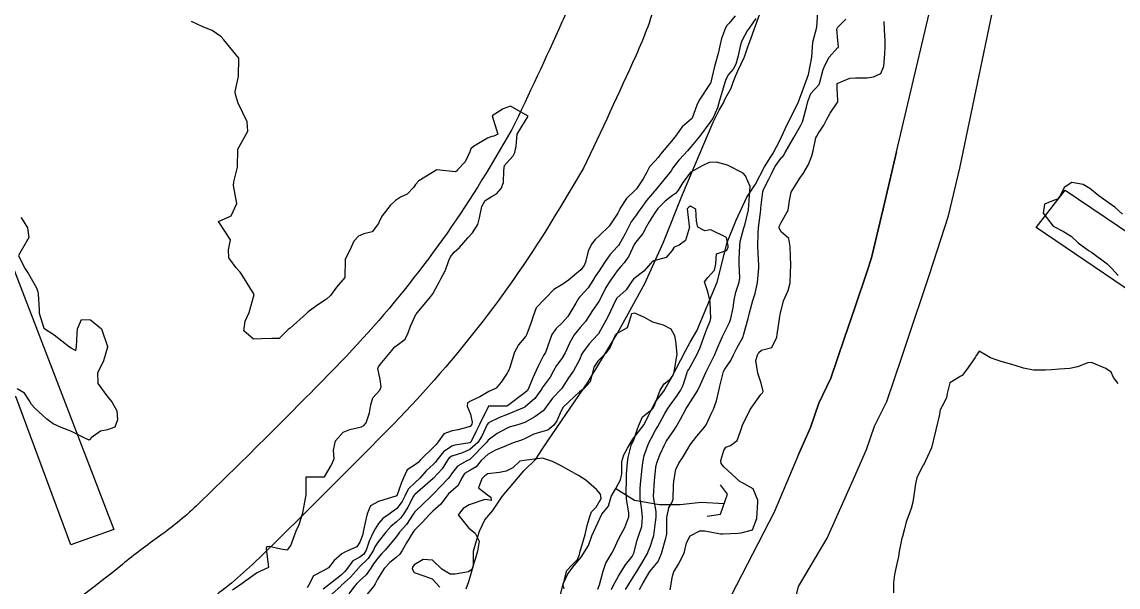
# Model space of a CAD drawing. Header units: metres. Extents: x 307586 to 320046, y 7427249 to 7434250.
# Drawn here: x 312959.3 to 313080.1, y 7432252.3 to 7432314.6 of the extents above; entities that cross this region are included whole.
import ezdxf

# ---------------------------------------------------------------- set-up
doc = ezdxf.new("R2010")
doc.units = ezdxf.units.M
doc.header["$MEASUREMENT"] = 0
for name, color, linetype in [('Curvas de Nivel 1m', 11, 'Continuous'), ('Curvas de Nivel 5m', 15, 'Continuous'), ('Edificações', 30, 'Continuous'), ('Hidrografia', 140, 'Continuous'), ('Pontes_Viadutos_Tubos', 190, 'Continuous'), ('Vias Primárias', 230, 'Continuous')]:
    doc.layers.add(name, color=color, linetype=linetype)

msp = doc.modelspace()

# ---------------------------------------------------------------- linework, layer by layer
at = {"layer": 'Curvas de Nivel 1m', "flags": 128}
for points, elevation in [([(313037.93, 7432315.24), (313037.26, 7432314.42), (313037.01, 7432314.16), (313036.86, 7432313.91), (313036.41, 7432312.75), (313036.23, 7432311.92), (313036.06, 7432311.09), (313035.73, 7432309.92), (313035.62, 7432309.52), (313035.26, 7432307.93), (313035.24, 7432307.87), (313035.18, 7432307.77), (313033.97, 7432305.95), (313033.71, 7432305.4), (313033.18, 7432303.96), (313033.13, 7432303.9), (313032.09, 7432303), (313031.36, 7432301.98), (313031.25, 7432301.84), (313031.11, 7432301.67), (313029.7, 7432300), (313029.44, 7432299.65), (313029.08, 7432299.24), (313028.48, 7432298.6), (313028.19, 7432298.02), (313027.79, 7432297.29), (313027.04, 7432296.17), (313026.98, 7432296.09), (313026.91, 7432296.03), (313025.95, 7432295.12), (313025.27, 7432294.05), (313025.19, 7432293.87), (313025.01, 7432293.48), (313024.03, 7432292.06), (313022.98, 7432291.02), (313022.49, 7432290.58), (313022.1, 7432290.09), (313021.73, 7432289.32), (313021.43, 7432288.1), (313021.29, 7432287.74), (313020.93, 7432287.27), (313019.56, 7432286.12), (313019.2, 7432285.85), (313018.92, 7432285.66), (313017.94, 7432285.1), (313017.04, 7432284.15), (313016.97, 7432284.07), (313016.89, 7432284), (313015.99, 7432283.05), (313015.66, 7432282.16), (313015.47, 7432281.56), (313014.96, 7432280.17), (313014.93, 7432280.09), (313014.85, 7432279.94), (313014.03, 7432278.99), (313013.59, 7432278.19), (313013.09, 7432276.48), (313012.99, 7432276.2), (313012.92, 7432276.08), (313012.8, 7432275.87), (313012.13, 7432274.86), (313011.58, 7432274.21), (313011.03, 7432273.96), (313010.77, 7432273.84), (313009.77, 7432273.25), (313008.76, 7432272.77), (313008.41, 7432272.6), (313008.37, 7432272.25), (313008.74, 7432271.34), (313008.95, 7432270.47), (313008.89, 7432270.25), (313008.84, 7432270.14), (313008.73, 7432270), (313007.38, 7432269.61), (313006.72, 7432269.51), (313005.83, 7432269.17), (313005.18, 7432268.29), (313004.96, 7432268.02), (313004.7, 7432267.77), (313003.26, 7432266.31), (313002.97, 7432266.02), (313002.68, 7432265.79), (313001.78, 7432265.22), (313001.37, 7432264.33), (313001.16, 7432263.82), (313000.63, 7432262.34), (312998.63, 7432261.71), (312997.74, 7432261.26), (312997.38, 7432260.38), (312997.23, 7432259.76), (312996.94, 7432258.39), (312996.87, 7432258.1), (312996.57, 7432257.23), (312996.22, 7432256.74), (312995.44, 7432256.4), (312994.84, 7432256.12), (312994.56, 7432255.95), (312993.74, 7432255.23), (312993.09, 7432254.43), (312992.53, 7432254.1), (312991.43, 7432253.54), (312990.89, 7432252.46), (312990.75, 7432252.22)], 722), ([(312982.51, 7432252.01), (312983.34, 7432252.55), (312984.52, 7432253.39), (312985.18, 7432253.87), (312986.53, 7432254.51), (312986.28, 7432256.51), (312986.32, 7432256.76), (312986.57, 7432256.8), (312987.85, 7432256.5), (312988.56, 7432256.41), (312988.62, 7432256.43), (312988.67, 7432256.49), (312988.96, 7432256.88), (312989.52, 7432258.48), (312989.86, 7432259.2), (312990.28, 7432260.47), (312990.63, 7432262.46), (312990.65, 7432264.46), (312992.65, 7432264.44), (312993.4, 7432265.7), (312993.71, 7432266.42), (312993.64, 7432267.38), (312993.87, 7432268.42), (312994.72, 7432269.35), (312995.46, 7432269.67), (312996.73, 7432269.96), (312997, 7432270.11), (312997.24, 7432270.38), (312997.62, 7432271.5), (312997.75, 7432272.38), (312998, 7432273.14), (312998.77, 7432274.01), (312998.89, 7432274.37), (312998.79, 7432275.18), (312998.54, 7432276.37), (312998.6, 7432276.58), (312998.81, 7432276.81), (313000.1, 7432278.35), (313000.42, 7432278.76), (313000.83, 7432279.07), (313001.56, 7432279.61), (313001.89, 7432280.33), (313002.13, 7432281.06), (313002.73, 7432282.32), (313002.79, 7432282.41), (313002.87, 7432282.51), (313004.38, 7432284.3), (313004.59, 7432284.6), (313004.91, 7432285.16), (313005.3, 7432285.91), (313005.5, 7432286.28), (313005.99, 7432287.22), (313006.38, 7432288.28), (313006.54, 7432288.69), (313006.96, 7432289.2), (313007.53, 7432289.7), (313008.03, 7432290.26), (313008.46, 7432290.77), (313008.98, 7432291.34), (313009.57, 7432292.24), (313009.75, 7432292.99), (313010, 7432294.24), (313010.36, 7432294.9), (313011.03, 7432295.3), (313011.63, 7432295.62), (313012.15, 7432296.21), (313012.38, 7432296.88), (313012.42, 7432298.21), (313012.51, 7432298.76), (313013.08, 7432299.4), (313013.47, 7432299.81), (313013.65, 7432300.19), (313013.79, 7432300.88), (313013.9, 7432302.19), (313015.13, 7432304.17), (313013.15, 7432305.3), (313012.35, 7432305), (313011.13, 7432304.22), (313011.76, 7432302.21), (313011.34, 7432301.99), (313011.11, 7432301.95), (313010.64, 7432301.76), (313009.1, 7432300.83), (313008.78, 7432300.57), (313008.67, 7432300.25), (313008.18, 7432299.15), (313007.32, 7432298.27), (313007.2, 7432298.13), (313007.06, 7432298.04), (313005.06, 7432298.29), (313003.05, 7432297.07), (313002.7, 7432296.67), (313002.49, 7432296.33), (313001.78, 7432295.58), (313001.03, 7432295.27), (313000.47, 7432294.9), (312999.91, 7432294.36), (312999, 7432293.2), (312998.72, 7432292.65), (312998.61, 7432292.37), (312997.91, 7432291.45), (312996.98, 7432291.23), (312996.41, 7432290.97), (312995.91, 7432290.4), (312995.6, 7432289.77), (312994.94, 7432288.41), (312994.92, 7432286.41), (312993.99, 7432285.34), (312993.32, 7432284.43), (312992.89, 7432284.04), (312991.94, 7432283.39), (312990.87, 7432282.63), (312990.68, 7432282.46), (312988.86, 7432280.81), (312988.67, 7432280.68), (312988.47, 7432280.49), (312987.66, 7432279.68), (312986.84, 7432279.68), (312985.72, 7432279.65), (312984.84, 7432279.62), (312983.77, 7432280.55), (312983.91, 7432281.59), (312984.37, 7432282.54), (312984.89, 7432284.53), (312983.65, 7432286.55), (312983.36, 7432286.98), (312982.93, 7432287.48), (312982.1, 7432288.57), (312982.08, 7432289.44), (312982.31, 7432290.57), (312980.99, 7432292.58), (312982.36, 7432293.21), (312983.01, 7432294.56), (312982.61, 7432296.56), (312982.66, 7432296.95), (312983.06, 7432298.56), (312983.09, 7432300.56), (312984.2, 7432302.54), (312984.12, 7432303.55), (312983.64, 7432304.55), (312983.15, 7432305.61), (312982.84, 7432306.56), (312982.83, 7432306.9), (312983.18, 7432308.56), (312983.21, 7432310.56), (312981.58, 7432312.58), (312981.24, 7432312.98), (312980.28, 7432313.64), (312979.25, 7432314.04), (312978.01, 7432314.62)], 722), ([(313040.21, 7432314.93), (313039.48, 7432313.89), (313039.25, 7432313.59), (313038.67, 7432312.47), (313038.48, 7432311.9), (313038.27, 7432310.85), (313038, 7432309.9), (313037.73, 7432309.38), (313037.2, 7432308.77), (313036.89, 7432308.21), (313036.81, 7432307.91), (313036.44, 7432306.64), (313036.21, 7432305.92), (313035.99, 7432305.09), (313035.47, 7432303.93), (313035.33, 7432303.73), (313035.13, 7432303.48), (313034, 7432301.95), (313033.1, 7432300.83), (313032.69, 7432300.37), (313032.3, 7432299.97), (313031.71, 7432299.35), (313031.07, 7432298.49), (313030.87, 7432298.18), (313030.72, 7432297.99), (313029.42, 7432296.38), (313029.11, 7432296.01), (313029.08, 7432295.97), (313029.04, 7432295.94), (313028.15, 7432294.89), (313027.53, 7432294.02), (313027.32, 7432293.71), (313027.01, 7432293.29), (313026.47, 7432292.56), (313026.21, 7432292.04), (313025.81, 7432291.22), (313025.15, 7432290.05), (313025.08, 7432289.94), (313024.97, 7432289.81), (313024.12, 7432288.9), (313023.54, 7432288.07), (313022.93, 7432287.15), (313022.49, 7432286.52), (313022.25, 7432286.09), (313021.73, 7432285.27), (313020.9, 7432284.35), (313020.76, 7432284.23), (313020.66, 7432284.1), (313020.38, 7432283.6), (313019.48, 7432282.12), (313018.87, 7432281.43), (313018.19, 7432280.8), (313017.74, 7432280.14), (313017.49, 7432279.5), (313017.01, 7432278.15), (313016.95, 7432278.02), (313016.82, 7432277.8), (313016.25, 7432276.71), (313016, 7432276.16), (313015.62, 7432275.34), (313015.14, 7432274.17), (313015, 7432273.94), (313014.77, 7432273.73), (313012.83, 7432272.28), (313012.75, 7432272.23), (313012.73, 7432272.22), (313010.75, 7432272.22), (313009.75, 7432270.23), (313009.42, 7432269.54), (313008.79, 7432268.25), (313008.7, 7432268.18), (313007.03, 7432267.94), (313006.7, 7432267.84), (313005.77, 7432267.2), (313005.03, 7432266.29), (313004.89, 7432266.08), (313004.68, 7432265.86), (313003.87, 7432265.1), (313003.16, 7432264.31), (313002.65, 7432263.83), (313001.9, 7432263.07), (313001.53, 7432262.33), (313001.23, 7432261.73), (313000.62, 7432260.97), (312999.78, 7432260.35), (312999.1, 7432259.87), (312998.6, 7432259.32), (312998.23, 7432258.73), (312998.05, 7432258.38), (312997.59, 7432257.36), (312997.24, 7432256.38), (312997, 7432255.94), (312996.55, 7432255.61), (312995.77, 7432255.18), (312995.2, 7432254.4), (312994.92, 7432254.01), (312994.53, 7432253.65), (312993, 7432252.43), (312992.51, 7432252.06)], 721), ([(313027.4, 7432252.02), (313027.78, 7432252.76), (313028.53, 7432254.01), (313029.43, 7432255.12), (313029.83, 7432255.99), (313030.3, 7432257.7), (313030.37, 7432257.98), (313030.39, 7432258.18), (313030.39, 7432259.98), (313030.62, 7432261.02), (313030.97, 7432261.64), (313031.08, 7432261.98), (313031.13, 7432263.49), (313031.17, 7432263.97), (313031.4, 7432265.24), (313031.72, 7432265.97), (313032.11, 7432266.55), (313032.7, 7432267.54), (313032.96, 7432267.96), (313033.72, 7432268.94), (313034.57, 7432269.93), (313034.74, 7432270.19), (313035.3, 7432271.37), (313035.55, 7432271.92), (313035.87, 7432272.81), (313036.14, 7432273.92), (313036.26, 7432274.43), (313036.6, 7432275.91), (313036.65, 7432276.06), (313036.81, 7432276.31), (313037.46, 7432277.26), (313037.76, 7432277.9), (313038.1, 7432278.63), (313038.81, 7432279.89), (313038.82, 7432279.92), (313038.85, 7432280.05), (313039.35, 7432281.88), (313039.51, 7432282.51), (313039.87, 7432283.88), (313040.12, 7432284.66), (313040.4, 7432285.87), (313040.54, 7432287.47), (313040.53, 7432287.87), (313040.5, 7432288.32), (313040.43, 7432289.87), (313040.46, 7432291.34), (313040.51, 7432291.87), (313040.72, 7432293.57), (313040.76, 7432293.86), (313040.78, 7432294.1), (313040.98, 7432295.86), (313041.05, 7432296.1), (313041.66, 7432297.25), (313041.94, 7432297.85), (313042.31, 7432298.61), (313043.09, 7432299.66), (313043.18, 7432299.75), (313043.25, 7432299.84), (313043.45, 7432300.19), (313044.41, 7432301.82), (313045.13, 7432303.12), (313045.36, 7432303.58), (313045.43, 7432303.81), (313045.78, 7432305.18), (313045.96, 7432305.8), (313046.27, 7432306.7), (313047.18, 7432307.68), (313047.22, 7432307.75), (313047.23, 7432307.79), (313047.65, 7432309.34), (313047.82, 7432309.78), (313048.3, 7432310.7), (313049.23, 7432311.7), (313049.31, 7432311.77), (313049.34, 7432311.87), (313049.24, 7432312.52), (313049.15, 7432313.77), (313049.16, 7432313.86), (313049.26, 7432313.98), (313050.15, 7432314.88)], 721), ([(313030.76, 7432251.98), (313031.01, 7432253.49), (313031.19, 7432253.97), (313031.7, 7432254.81), (313032.27, 7432255.96), (313032.33, 7432256.19), (313032.58, 7432257.18), (313032.98, 7432257.95), (313034.02, 7432258.51), (313034.59, 7432258.49), (313036.32, 7432258.18), (313036.59, 7432258.15), (313038.25, 7432258.23), (313038.59, 7432258.26), (313039.84, 7432258.62), (313040.33, 7432259.86), (313040.45, 7432261.68), (313040.45, 7432261.86), (313039.91, 7432263.14), (313038.65, 7432263.82), (313038.5, 7432263.89), (313036.68, 7432265.56), (313036.39, 7432265.91), (313036.35, 7432266.25), (313036.7, 7432267.35), (313036.91, 7432267.7), (313037.42, 7432267.9), (313038.15, 7432268.46), (313038.65, 7432269.89), (313038.67, 7432269.96), (313038.74, 7432270.14), (313039.59, 7432271.88), (313040.77, 7432273.52), (313040.94, 7432273.69), (313041.03, 7432273.86), (313040.79, 7432274.76), (313040.45, 7432275.87), (313040.21, 7432277.27), (313040.38, 7432277.87), (313040.53, 7432278.16), (313040.83, 7432278.42), (313041.97, 7432278.71), (313042.53, 7432279.84), (313042.56, 7432280.13), (313042.82, 7432281.84), (313042.83, 7432281.89), (313042.88, 7432282.35), (313043.25, 7432283.83), (313043.77, 7432284.97), (313044, 7432285.82), (313044.02, 7432286.91), (313044.08, 7432287.82), (313044.05, 7432288.73), (313043.99, 7432289.82), (313043.86, 7432290.71), (313042.99, 7432291.44), (313042.79, 7432291.84), (313042.8, 7432292.04), (313043, 7432292.48), (313043.76, 7432293.83), (313043.94, 7432294.91), (313044.12, 7432295.82), (313045.06, 7432297.34), (313045.26, 7432297.61), (313045.39, 7432297.81), (313046.01, 7432298.87), (313046.4, 7432299.8), (313046.54, 7432300.36), (313046.84, 7432301.79), (313046.92, 7432301.99), (313047.12, 7432302.33), (313047.7, 7432303.21), (313047.99, 7432303.78), (313048.4, 7432304.53), (313049.16, 7432305.64), (313049.22, 7432305.71), (313049.25, 7432305.77), (313049.26, 7432305.86), (313049.18, 7432307.28), (313049.16, 7432307.77), (313049.18, 7432307.8), (313050.57, 7432308.38), (313051.19, 7432308.42), (313052.5, 7432308.42), (313053.19, 7432308.51), (313054.01, 7432308.9), (313054.31, 7432309.71), (313054.38, 7432310.55), (313054.46, 7432311.71), (313054.46, 7432312.49), (313054.41, 7432313.71), (313054.36, 7432314.62)], 722), ([(313080.63, 7432293.39), (313079.8, 7432294.16), (313079.04, 7432294.69), (313078.04, 7432295.42), (313077.05, 7432296.21), (313076.28, 7432296.67), (313075.06, 7432296.88), (313074.19, 7432296.33), (313073.8, 7432295.47), (313073.48, 7432295.04), (313073.04, 7432294.89), (313072.02, 7432294.5), (313071.9, 7432293.49), (313073, 7432292.08), (313074.14, 7432291.47), (313074.99, 7432290.98), (313075.75, 7432290.22), (313076.84, 7432289.43), (313076.97, 7432289.35), (313077.2, 7432289.2), (313078.95, 7432287.91), (313079.46, 7432287.4), (313080.16, 7432286.62)], 722), ([(313024.29, 7432252.05), (313024.52, 7432252.51), (313025.08, 7432253.49), (313025.4, 7432254.04), (313025.83, 7432254.75), (313026.56, 7432255.68), (313026.7, 7432255.89), (313026.76, 7432256.03), (313027.13, 7432257.47), (313027.32, 7432258.02), (313027.63, 7432258.98), (313027.73, 7432260.02), (313027.6, 7432261.05), (313027.46, 7432262.02), (313027.47, 7432263.2), (313027.55, 7432264.02), (313027.66, 7432265.03), (313027.75, 7432266.02), (313027.9, 7432266.81), (313028.34, 7432268.01), (313028.45, 7432268.27), (313028.71, 7432268.76), (313029.15, 7432269.58), (313029.39, 7432270), (313030.18, 7432271.42), (313030.51, 7432271.98), (313030.76, 7432272.34), (313031.46, 7432273.28), (313031.92, 7432273.97), (313032.2, 7432274.55), (313032.64, 7432275.96), (313032.69, 7432276.08), (313032.81, 7432276.28), (313033.76, 7432277.95), (313034.07, 7432278.7), (313034.52, 7432279.94), (313034.86, 7432280.81), (313035.19, 7432281.61), (313035.25, 7432281.93), (313035.16, 7432283.66), (313035.14, 7432283.93), (313034.91, 7432284.84), (313034.56, 7432285.94), (313034.93, 7432286.4), (313035.65, 7432287.21), (313035.81, 7432287.92), (313035.87, 7432289.01), (313036.96, 7432289.38), (313037.15, 7432289.73), (313037.16, 7432289.91), (313036.98, 7432290.83), (313035.25, 7432291.67), (313034.99, 7432291.63), (313034.6, 7432291.54), (313033.83, 7432291.95), (313033.66, 7432292.61), (313033.61, 7432293.95), (313033.02, 7432294.27), (313032.81, 7432294.17), (313032.65, 7432293.96), (313032.88, 7432292.07), (313032.89, 7432291.96), (313032.45, 7432290.49), (313031.76, 7432289.97), (313031.21, 7432289.74), (313030.96, 7432289.36), (313030.33, 7432288.61), (313028.95, 7432288.26), (313028.8, 7432288.15), (313028.69, 7432288.01), (313027.87, 7432287.09), (313026.93, 7432286.41), (313026.72, 7432286.23), (313026.58, 7432286.03), (313025.91, 7432285.04), (313024.89, 7432284.13), (313024.86, 7432284.09), (313024.84, 7432284.05), (313024.79, 7432283.95), (313023.91, 7432282.06), (313022.85, 7432280.19), (313022.81, 7432280.13), (313022.77, 7432280.08), (313021.84, 7432279.09), (313021.09, 7432278.1), (313021.01, 7432277.91), (313020.82, 7432277.41), (313020.12, 7432276.11), (313019.56, 7432275.35), (313018.77, 7432274.13), (313017.79, 7432273.11), (313017.09, 7432272.15), (313016.96, 7432271.94), (313016.75, 7432271.73), (313015.86, 7432271.04), (313014.74, 7432270.44), (313013.99, 7432270.18), (313013.01, 7432269.91), (313012.73, 7432269.79), (313011.71, 7432269.21), (313010.71, 7432268.5), (313010.59, 7432268.33), (313010.52, 7432268.22), (313008.68, 7432266.37), (313008.61, 7432266.33), (313008.41, 7432266.25), (313007.32, 7432265.61), (313006.66, 7432264.79), (313006.46, 7432264.47), (313006.31, 7432264.27), (313005.5, 7432263.42), (313004.64, 7432262.52), (313004.4, 7432262.29), (313002.62, 7432260.58), (313002.51, 7432260.43), (313002.45, 7432260.32), (313001.71, 7432259.21), (313000.94, 7432258.34), (313000.78, 7432258.14), (313000.58, 7432257.87), (312999.35, 7432256.36), (312998.96, 7432255.96), (312998.55, 7432255.5), (312998.07, 7432254.85), (312997.75, 7432254.38), (312997.25, 7432253.66), (312996.52, 7432252.97), (312996.21, 7432252.7), (312995.97, 7432252.4), (312995.34, 7432251.56)], 719), ([(312959.18, 7432293.03), (312959.32, 7432292.85), (312959.91, 7432291.9), (312960.08, 7432290.83), (312958.94, 7432288.85), (312959.58, 7432287.49), (312960.03, 7432286.83), (312960.9, 7432285.27), (312961.05, 7432284.82), (312961.09, 7432284.62), (312961.21, 7432282.82), (312961.22, 7432282.47), (312961.73, 7432280.81), (312962.84, 7432280.11), (312964.56, 7432278.77), (312964.72, 7432278.67), (312964.82, 7432278.6), (312965.24, 7432278.35), (312965.32, 7432278.77), (312965.38, 7432280.23), (312965.42, 7432280.76), (312965.86, 7432281.77), (312966.86, 7432281.75), (312968.06, 7432280.74), (312968.73, 7432278.82), (312968.73, 7432278.73), (312968.31, 7432277.23), (312968.06, 7432276.74), (312967.62, 7432275.91), (312967.66, 7432274.74), (312968.76, 7432273.24), (312969.01, 7432272.98), (312969.22, 7432272.72), (312969.75, 7432271.73), (312969.83, 7432270.71), (312969.53, 7432269.91), (312968.72, 7432269.61), (312967.97, 7432269.49), (312966.95, 7432268.75), (312966.85, 7432268.6), (312966.7, 7432268.49), (312966.17, 7432268.76), (312964.71, 7432269.48), (312963.64, 7432269.87), (312962.73, 7432270.3), (312962.06, 7432270.81), (312960.74, 7432272.02), (312960.35, 7432272.43), (312960.13, 7432272.83), (312959.59, 7432273.66), (312958.77, 7432274.16)], 722), ([(313022.8, 7432252.08), (313022.98, 7432252.54), (313023.38, 7432254.07), (313023.68, 7432254.93), (313024.34, 7432256.05), (313024.57, 7432256.44), (313025.07, 7432257.56), (313025.32, 7432258.04), (313025.78, 7432258.85), (313026.22, 7432260.03), (313026.22, 7432260.43), (313025.96, 7432262.04), (313025.93, 7432262.75), (313025.95, 7432264.04), (313025.96, 7432264.74), (313026.08, 7432266.04), (313026.15, 7432266.57), (313026.51, 7432268.03), (313026.58, 7432268.16), (313026.71, 7432268.43), (313027.14, 7432269.61), (313027.26, 7432270.02), (313027.72, 7432271.04), (313028.75, 7432271.87), (313028.89, 7432272.01), (313029.04, 7432272.29), (313029.68, 7432274), (313030.09, 7432274.68), (313030.79, 7432275.25), (313031.11, 7432275.66), (313031.2, 7432275.98), (313031.44, 7432277.35), (313031.54, 7432277.97), (313031.41, 7432279.41), (313031.29, 7432279.98), (313030.86, 7432280.72), (313030.04, 7432281.16), (313028.87, 7432281.49), (313027.94, 7432282.02), (313026.88, 7432282.49), (313026.52, 7432282.39), (313026.38, 7432282.03), (313026.02, 7432280.88), (313024.85, 7432280.21), (313024.72, 7432280.05), (313024.17, 7432278.73), (313023.67, 7432278.07), (313022.81, 7432277.19), (313022.36, 7432276.53), (313022.24, 7432276.09), (313021.95, 7432274.92), (313021.2, 7432274.1), (313020.93, 7432273.93), (313020.77, 7432273.82), (313018.97, 7432272.13), (313018.75, 7432271.73), (313018.26, 7432270.61), (313017.96, 7432270.14), (313017.29, 7432269.57), (313016.72, 7432269.45), (313015.75, 7432269.13), (313014.71, 7432268.62), (313014.39, 7432268.49), (313013.45, 7432268.19), (313012.7, 7432267.88), (313011.53, 7432267.37), (313010.69, 7432266.96), (313009.93, 7432266.23), (313009.37, 7432265.54), (313008.67, 7432265.13), (313008.11, 7432264.81), (313007.76, 7432264.26), (313007.4, 7432263.5), (313006.64, 7432262.83), (313006.33, 7432262.58), (313006.1, 7432262.28), (313005.47, 7432261.44), (313004.62, 7432260.67), (313004.23, 7432260.3), (313003.46, 7432259.44), (313002.59, 7432258.56), (313002.47, 7432258.43), (313002.4, 7432258.32), (313001.71, 7432257.19), (313001.23, 7432256.33), (313000.96, 7432255.93), (313000.55, 7432255.55), (312999.88, 7432255.01), (312999.23, 7432254.36), (312998.52, 7432253.18), (312998.24, 7432252.65), (312998.05, 7432252.37), (312997.36, 7432251.53)], 718), ([(313080.15, 7432274.74), (313079.64, 7432275.4), (313079.39, 7432275.98), (313078.81, 7432276.37), (313077.22, 7432277.03), (313076.82, 7432277.02), (313075.68, 7432276.58), (313074.81, 7432276.38), (313073.64, 7432276.3), (313072.81, 7432276.25), (313072.1, 7432276.2), (313070.81, 7432276.21), (313069.73, 7432276.43), (313068.81, 7432276.73), (313067.16, 7432277.2), (313066.82, 7432277.29), (313066.1, 7432277.56), (313064.83, 7432278.28), (313064.54, 7432277.86), (313064.4, 7432277.58), (313063.45, 7432276.23), (313062.94, 7432275.6), (313062.8, 7432275.52), (313061.6, 7432274.81), (313061.29, 7432273.61), (313061.23, 7432273.16), (313060.76, 7432272.23), (313060.54, 7432271.84), (313060.5, 7432271.62), (313060.46, 7432271.33), (313060.04, 7432269.63), (313059.8, 7432268.55), (313059.57, 7432267.64), (313058.68, 7432265.75), (313058.64, 7432265.69), (313058.61, 7432265.65), (313057.96, 7432264.37), (313057.81, 7432263.66), (313057.68, 7432262.63), (313057.53, 7432261.66), (313057.35, 7432260.94), (313056.84, 7432259.67), (313056.78, 7432259.5), (313056.6, 7432258.7), (313056.38, 7432257.88), (313056.32, 7432257.67), (313056.03, 7432256.22), (313055.94, 7432255.68), (313055.69, 7432254.54), (313055.5, 7432253.68), (313055.4, 7432252.81), (313055.38, 7432251.68)], 722), ([(313019.07, 7432252.12), (313018.96, 7432252.56), (313019.39, 7432254.12), (313019.92, 7432254.73), (313020.55, 7432255.35), (313020.76, 7432255.9), (313020.8, 7432256.1), (313021.2, 7432257.47), (313021.39, 7432258.09), (313021.6, 7432259.09), (313021.91, 7432260.09), (313022.11, 7432260.59), (313022.62, 7432261.09), (313023.15, 7432262.07), (313023.08, 7432262.52), (313022.64, 7432263.05), (313021.48, 7432264.09), (313020.66, 7432264.6), (313019.59, 7432265.19), (313018.68, 7432265.68), (313017.78, 7432266.14), (313016.69, 7432266.49), (313016.39, 7432266.45), (313014.68, 7432266.24), (313014.19, 7432266.18), (313013.41, 7432265.45), (313012.67, 7432265.07), (313011.95, 7432264.92), (313010.66, 7432264.79), (313010.32, 7432264.56), (313010, 7432264.23), (313009.64, 7432263.23), (313010.64, 7432262.45), (313011, 7432262.22), (313011.02, 7432261.83), (313010.63, 7432261.91), (313010.34, 7432261.94), (313008.62, 7432261.37), (313007.93, 7432260.94), (313007.41, 7432260.26), (313008.59, 7432258.8), (313009.27, 7432258.24), (313009.71, 7432257.37), (313009.54, 7432256.24), (313009.31, 7432255.48), (313008.89, 7432254.24), (313008.53, 7432253.99), (313007.07, 7432253.72), (313006.53, 7432253.72), (313005.61, 7432254.28), (313004.55, 7432255.28), (313003.53, 7432255.32), (313002.54, 7432254.74), (313002.37, 7432254.48), (313002.32, 7432254.32), (313002.53, 7432253.91), (313003.73, 7432253.51), (313004.52, 7432253.19), (313005.37, 7432252.28)], 717)]:
    msp.add_lwpolyline(points, dxfattribs=dict(at, elevation=elevation))
at = {"layer": 'Curvas de Nivel 5m', "elevation": 720, "flags": 128}
msp.add_lwpolyline([(313025.85, 7432252.04), (313026.1, 7432252.45), (313026.52, 7432253.09), (313026.89, 7432253.67), (313027.1, 7432254.02), (313027.63, 7432254.93), (313028.27, 7432256.01), (313028.36, 7432256.21), (313028.57, 7432256.73), (313028.96, 7432258), (313029.16, 7432259.45), (313029.21, 7432260), (313029.22, 7432260.61), (313028.96, 7432262.01), (313028.93, 7432262.3), (313029.05, 7432264), (313029.17, 7432265.5), (313029.28, 7432266), (313029.65, 7432266.96), (313030.15, 7432267.99), (313030.34, 7432268.35), (313030.72, 7432268.94), (313031.16, 7432269.54), (313031.43, 7432269.97), (313031.9, 7432270.81), (313032.54, 7432271.96), (313032.62, 7432272.09), (313032.76, 7432272.3), (313033.78, 7432273.94), (313034.11, 7432274.61), (313034.69, 7432275.93), (313034.81, 7432276.17), (313035.4, 7432277.34), (313035.68, 7432277.92), (313036.02, 7432278.73), (313036.53, 7432279.91), (313036.63, 7432280.14), (313036.86, 7432280.57), (313037.31, 7432281.46), (313037.45, 7432281.9), (313037.7, 7432283.08), (313037.83, 7432283.9), (313038, 7432284.8), (313038.38, 7432285.9), (313038.44, 7432286.38), (313038.36, 7432287.9), (313038.38, 7432288.46), (313038.45, 7432289.9), (313038.49, 7432290.38), (313038.88, 7432291.89), (313038.91, 7432291.98), (313039, 7432292.18), (313039.41, 7432293.88), (313039.51, 7432295.41), (313039.56, 7432295.88), (313039.58, 7432296.42), (313039.06, 7432297.63), (313038.8, 7432297.89), (313037.08, 7432298.79), (313035.87, 7432299.13), (313035.08, 7432299.08), (313034.3, 7432298.72), (313033.06, 7432298.03), (313033.02, 7432298), (313032.99, 7432297.96), (313032.16, 7432296.86), (313031.6, 7432295.97), (313031.36, 7432295.66), (313031.03, 7432295.43), (313030.2, 7432294.82), (313029.42, 7432294), (313029.01, 7432293.42), (313028.46, 7432292.55), (313028.17, 7432292.02), (313027.77, 7432291.24), (313026.98, 7432290.31), (313026.86, 7432290.15), (313026.8, 7432290.03), (313026.22, 7432288.77), (313025.7, 7432288.04), (313025.34, 7432287.64), (313024.93, 7432287.16), (313024.15, 7432286.06), (313023.69, 7432285.29), (313023.08, 7432284.08), (313022.89, 7432283.77), (313022.19, 7432282.78), (313021.77, 7432282.09), (313021.42, 7432281.55), (313020.86, 7432280.91), (313020.19, 7432280.11), (313019.7, 7432279.26), (313019.2, 7432278.12), (313018.82, 7432277.5), (313018.23, 7432276.71), (313017.92, 7432276.14), (313017.53, 7432275.41), (313016.78, 7432274.41), (313016.67, 7432274.26), (313016.62, 7432274.15), (313015.85, 7432273.07), (313014.8, 7432272.17), (313014.78, 7432272.15), (313014.75, 7432272.14), (313014.68, 7432272.1), (313012.74, 7432271.26), (313011.96, 7432270.99), (313010.73, 7432270.41), (313010.6, 7432270.22), (313010.01, 7432268.94), (313009.57, 7432268.24), (313008.69, 7432267.45), (313007.86, 7432267.09), (313006.69, 7432266.71), (313006.42, 7432266.54), (313006.22, 7432266.27), (313005.62, 7432265.33), (313004.69, 7432264.29), (313004.67, 7432264.27), (313004.65, 7432264.25), (313004.34, 7432263.99), (313002.63, 7432262.51), (313002.54, 7432262.41), (313002.49, 7432262.32), (313001.85, 7432261.1), (313001.38, 7432260.33), (313001.05, 7432259.89), (313000.6, 7432259.47), (312999.97, 7432258.97), (312999.41, 7432258.36), (312998.57, 7432257.29), (312998.22, 7432256.72), (312998.06, 7432256.37), (312997.49, 7432255.44), (312996.53, 7432254.52), (312996.46, 7432254.46), (312996.4, 7432254.39), (312995.54, 7432253.39), (312994.51, 7432252.46), (312994.46, 7432252.41), (312992.5, 7432250.67)], dxfattribs=at)
at = {"layer": 'Edificações', "elevation": 730.49}
msp.add_lwpolyline([(312927.78, 7432365.93), (312940.31, 7432334.39), (312969.43, 7432258.63), (312964.7, 7432256.97), (312958.65, 7432273.3), (312940.31, 7432266.09), (312936, 7432276.7), (312931.69, 7432275.29), (312932.35, 7432271.81), (312929.45, 7432270.57), (312931.69, 7432264.27), (312911.53, 7432256.72), (312889.86, 7432314.12), (312912.84, 7432322.5), (312917.16, 7432311.39), (312923.54, 7432313.38), (312914.5, 7432335.86), (312907.7, 7432333.21), (312901.96, 7432348.45), (312906.97, 7432351.97), (312910.68, 7432354.58), (312915.55, 7432357.73)], close=True, dxfattribs=at)
at = {"layer": 'Edificações'}
msp.add_lwpolyline([(313074.31, 7432296.04), (313089.01, 7432286.11), (313086.08, 7432281.78), (313071.1, 7432291.91), (313074.31, 7432296.04)], close=True, dxfattribs=at)
at = {"layer": 'Hidrografia'}
for points, elevation in [([(313008.27, 7432252.1), (313008.57, 7432252.91), (313009.08, 7432254.68), (313009.09, 7432256.25), (313009.39, 7432257.28), (313009.76, 7432258.46), (313010.34, 7432259.71), (313011.23, 7432260.74), (313012.26, 7432262.29), (313013.07, 7432263.25), (313014.62, 7432265.09), (313015.95, 7432266.41), (313016.68, 7432267.52), (313017.27, 7432268.4), (313021.71, 7432274.9), (313024.95, 7432280.28), (313027.98, 7432285.75), (313030.05, 7432290.31), (313032.11, 7432295.54), (313035.51, 7432303.52), (313036.17, 7432304.85), (313036.61, 7432305.58), (313036.83, 7432306.1), (313037.5, 7432307.28), (313037.72, 7432307.94), (313038.01, 7432308.68), (313038.23, 7432309.19), (313038.97, 7432310.74), (313039.34, 7432311.84), (313039.56, 7432312.43), (313040.67, 7432315.47)], 246.45), ([(313018.64, 7432251.29), (313018.96, 7432252.64), (313019.5, 7432253.77), (313020.18, 7432254.68), (313020.95, 7432255.58), (313021.76, 7432256.89), (313022.12, 7432257.93), (313023.25, 7432260.34), (313023.98, 7432261.21), (313024.27, 7432262.29), (313024.77, 7432263.16), (313025.28, 7432264.11), (313025.43, 7432264.76), (313025.43, 7432265.19), (313025.43, 7432266.14), (313025.65, 7432266.86), (313026.08, 7432267.59), (313026.66, 7432268.6), (313027.89, 7432270.2), (313028.4, 7432271.28), (313029.13, 7432272.66), (313030.07, 7432273.89), (313030.94, 7432275.42), (313032.47, 7432278.34), (313032.98, 7432279.28), (313033.7, 7432280.52), (313035.95, 7432285.88), (313037.05, 7432290.25), (313038.06, 7432292.71), (313039.22, 7432295.25), (313040.16, 7432296.7), (313041.18, 7432298.59), (313042.12, 7432300.11), (313042.85, 7432301.49), (313043.43, 7432302.79), (313044.9, 7432305.75), (313046.02, 7432308.77), (313046.39, 7432310.69), (313046.48, 7432312.34), (313046.94, 7432313.98), (313047.03, 7432315.63)], 128.58), ([(313024.77, 7432263.16), (313026.83, 7432261.87), (313029.58, 7432261.41), (313031.88, 7432261.41), (313034.18, 7432261.64), (313036.72, 7432261.5)], 128.58)]:
    msp.add_lwpolyline(points, dxfattribs=dict(at, elevation=elevation))
at = {"layer": 'Pontes_Viadutos_Tubos'}
msp.add_lwpolyline([(313034.86, 7432260.11), (313036.31, 7432260.33), (313037.08, 7432262.55), (313036.31, 7432263.55)], dxfattribs=at)
at = {"layer": 'Vias Primárias', "elevation": 723.6}
for points in [[(313045.17, 7432448.02, 0.021329), (313043.91, 7432444.83, -0.00208), (313040.52, 7432435.54, 0.026047), (313036.19, 7432421.67, 0.018369), (313034.16, 7432412.3, 0.014265), (313032.51, 7432401.22, -0.010021), (313030.66, 7432388.11, 0.016235), (313029.07, 7432375.64), (313026.71, 7432352.75, -0.017557), (313024.2, 7432334.69, -0.026561), (313020.77, 7432319.78, -0.036493), (313018.84, 7432314.53, -0.005135), (313013.33, 7432302.7), (313010.92, 7432298.65, -0.058968), (312993.9, 7432276.53, -0.007076), (312978.82, 7432261.51, -0.038867), (312974.47, 7432257.91, 0.018564), (312970.38, 7432254.8, -0.050134), (312950.27, 7432241.4, -0.055442), (312932.35, 7432234.31, 0.003098), (312922.84, 7432231.65, -0.0501), (312907.63, 7432228.91, -0.039261), (312881.4, 7432228.92, -0.039051), (312838.9, 7432235.65, -0.067533)], [(313045.17, 7432448.02, 0.021329), (313043.91, 7432444.83, -0.00208), (313040.52, 7432435.54, 0.026047), (313036.19, 7432421.67, 0.018369), (313034.16, 7432412.3, 0.014265), (313032.51, 7432401.22, -0.010021), (313030.66, 7432388.11, 0.016235), (313029.07, 7432375.64), (313026.71, 7432352.75, -0.017557), (313024.2, 7432334.69, -0.026561), (313020.77, 7432319.78, -0.036493), (313018.84, 7432314.53, -0.005135), (313013.33, 7432302.7), (313010.92, 7432298.65, -0.058968), (312993.9, 7432276.53, -0.007076), (312978.82, 7432261.51, -0.038867), (312974.47, 7432257.91, 0.018564), (312970.38, 7432254.8, -0.050134), (312950.27, 7432241.4, -0.055442), (312932.35, 7432234.31, 0.003098), (312922.84, 7432231.65, -0.0501), (312907.63, 7432228.91, -0.039261), (312881.4, 7432228.92, -0.039051), (312838.9, 7432235.65, -0.067533)], [(313029.36, 7432317.32, -0.036493), (313026.98, 7432310.85, -0.005296), (313021.22, 7432298.47), (313018.59, 7432294.07, -0.058968), (313000.29, 7432270.29, -0.007076), (312985.03, 7432255.09, -0.038867), (312979.61, 7432250.61, 0.018564), (312976.05, 7432247.9, -0.050134), (312954.45, 7432233.51, -0.055442), (312934.7, 7432225.69, 0.003098), (312925.29, 7432223.07, -0.0501), (312908.32, 7432220.01, -0.039261), (312880.69, 7432220.02, -0.039051), (312836.82, 7432226.96, -0.067533)], [(313029.36, 7432317.32, -0.036493), (313026.98, 7432310.85, -0.005296), (313021.22, 7432298.47), (313018.59, 7432294.07, -0.058968), (313000.29, 7432270.29, -0.007076), (312985.03, 7432255.09, -0.038867), (312979.61, 7432250.61, 0.018564), (312976.05, 7432247.9, -0.050134), (312954.45, 7432233.51, -0.055442), (312934.7, 7432225.69, 0.003098), (312925.29, 7432223.07, -0.0501), (312908.32, 7432220.01, -0.039261), (312880.69, 7432220.02, -0.039051), (312836.82, 7432226.96, -0.067533)]]:
    msp.add_lwpolyline(points, format="xyb", dxfattribs=at)
at = {"layer": 'Vias Primárias'}
for points in [[(313055.72, 7432300.26), (313060.74, 7432321.6), (313070, 7432360.89), (313073.74, 7432376.79), (313076.13, 7432383.05), (313079.55, 7432391.98), (313083.4, 7432400.02)], [(313055.72, 7432300.26), (313060.74, 7432321.6), (313070, 7432360.89), (313073.74, 7432376.79), (313076.13, 7432383.05), (313079.55, 7432391.98), (313083.4, 7432400.02)], [(313044.56, 7432250.82), (313044.9, 7432252.38), (313048.07, 7432257.69), (313050.97, 7432264.19), (313052.43, 7432267.45), (313053.3, 7432270.02), (313054.65, 7432272.76), (313056.3, 7432277.65), (313057.41, 7432280.95), (313058.77, 7432284.98), (313059.36, 7432286.73), (313061.46, 7432293.22), (313062.71, 7432298.44), (313067.16, 7432319.79)], [(313044.56, 7432250.82), (313044.9, 7432252.38), (313048.07, 7432257.69), (313050.97, 7432264.19), (313052.43, 7432267.45), (313053.3, 7432270.02), (313054.65, 7432272.76), (313056.3, 7432277.65), (313057.41, 7432280.95), (313058.77, 7432284.98), (313059.36, 7432286.73), (313061.46, 7432293.22), (313062.71, 7432298.44), (313067.16, 7432319.79)]]:
    msp.add_lwpolyline(points, dxfattribs=at)
msp.add_lwpolyline([(313044.9, 7432266.9), (313046.23, 7432269.88), (313047.14, 7432272.56), (313048.49, 7432275.31), (313050, 7432279.77), (313051.11, 7432283.07), (313052.47, 7432287.1), (313052.96, 7432288.56), (313054.42, 7432294.75), (313055.72, 7432300.26), (313054.42, 7432294.75), (313052.96, 7432288.56), (313052.47, 7432287.1), (313051.11, 7432283.07), (313050, 7432279.77), (313048.49, 7432275.31), (313047.14, 7432272.56), (313046.23, 7432269.88), (313044.9, 7432266.9), (313042.23, 7432260.56), (313036.28, 7432249.03, -0.025778)], format="xyb", dxfattribs=at)
msp.add_lwpolyline([(313044.9, 7432266.9), (313046.23, 7432269.88), (313047.14, 7432272.56), (313048.49, 7432275.31), (313050, 7432279.77), (313051.11, 7432283.07), (313052.47, 7432287.1), (313052.96, 7432288.56), (313054.42, 7432294.75), (313055.72, 7432300.26), (313054.42, 7432294.75), (313052.96, 7432288.56), (313052.47, 7432287.1), (313051.11, 7432283.07), (313050, 7432279.77), (313048.49, 7432275.31), (313047.14, 7432272.56), (313046.23, 7432269.88), (313044.9, 7432266.9), (313042.23, 7432260.56), (313036.28, 7432249.03, -0.025778)], format="xyb", dxfattribs=at)

doc.saveas('drawing.dxf')
